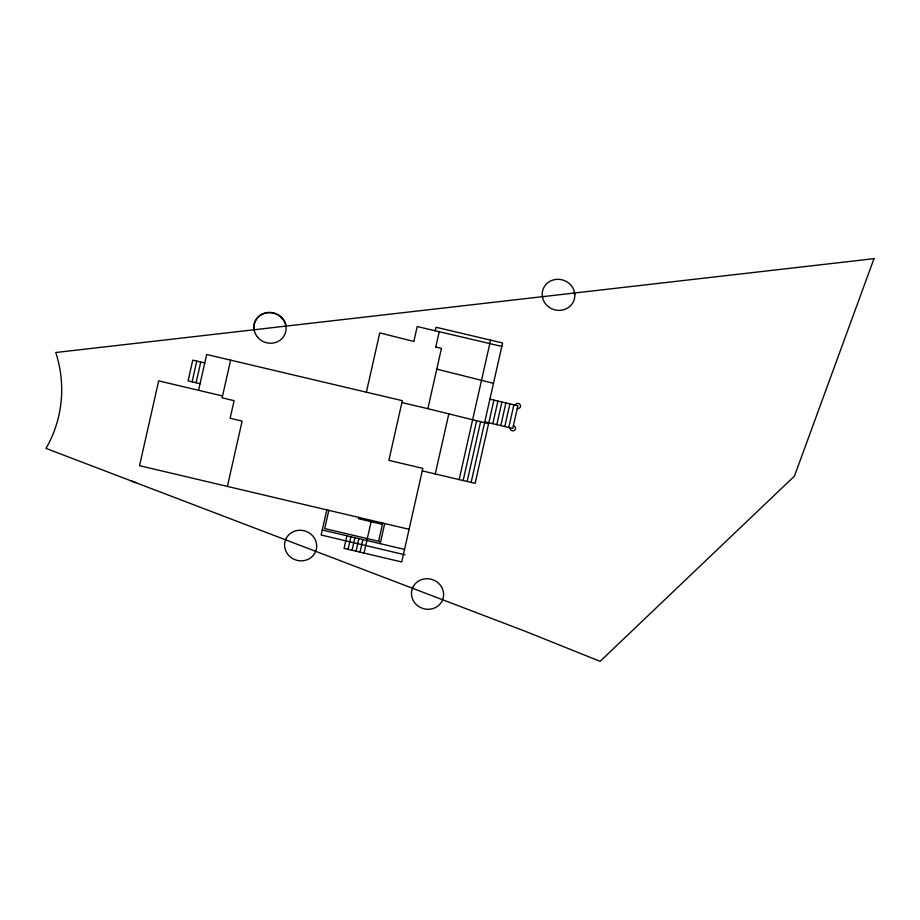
<?xml version="1.0" encoding="UTF-8"?>
<svg xmlns="http://www.w3.org/2000/svg" width="920" height="920" viewBox="0 0 920 920"><rect width="100%" height="100%" fill="white"/><g stroke="black" fill="none" stroke-linecap="round" stroke-linejoin="round"><path stroke-width="1.38" d="M510.14 427.788L510.094 428.294A2.737 2.576 17.8 0 0 512.716 430.836A2.737 2.576 17.8 0 0 515.51 428.662A2.737 2.576 17.8 0 0 513.383 425.741M192.096 381.811L196.765 361.089M196.086 382.754L200.755 362.031M198.593 390.298L206.666 354.487L402.327 400.683L388.872 460.356L422.82 468.372L401.718 561.971L344.068 548.354L346.909 535.797M230.621 360.145L222.123 397.842L234.105 400.671L230.138 418.255L242.121 421.084L227.401 486.416M326.807 509.887L321.149 535.014L405.007 554.806M328.808 510.358L324.702 528.574L380.604 541.765M366.39 392.196L379.753 332.902L413.839 341.458L417.197 326.531L501.814 346.426M348.07 549.297L350.899 536.74M358.754 517.419L358.466 518.684L382.433 524.331M352.061 550.24L354.89 537.683M356.051 551.183L358.88 538.625M360.053 552.092L362.882 539.568M364.044 553.069L371.404 520.409M378.603 541.293L382.709 523.077M380.178 543.651L384.709 523.549M435.24 330.717L436.022 327.255L502.596 342.976L471.132 482.425M435.769 347.047L439.231 331.66M422.245 470.879L475.122 483.368L488.577 423.683L427.857 408.687L441.45 348.392L435.597 347.012M435.263 473.949L448.787 413.942M459.149 479.596L490.578 340.135M463.151 480.539L476.594 420.865M467.141 481.482L480.585 421.808M488.819 422.751L493.913 400.142M492.809 423.694L497.916 401.085M496.811 424.637L501.906 402.028M500.802 425.58L505.897 402.971M504.792 426.523L509.887 403.914M508.783 427.466L513.877 404.857M515.234 405.168L515.418 404.697A2.737 2.576 17.8 0 1 518.857 403.592A2.737 2.576 17.8 0 1 520.444 406.801A2.737 2.576 17.8 0 1 517.27 408.468M489.923 399.199L517.879 405.8L512.773 428.409L484.828 421.808M401.902 402.569L427.857 408.687M204.746 362.974L192.774 360.145L188.105 380.868L200.077 383.697M222.548 395.956L158.665 380.868L139.552 465.681L409.089 529.299M322.276 529.989L404.558 549.401M436.77 369.115L493.499 383.341M131.226 480.918L135.734 482.586M253.897 329.785A16.422 15.444 17.8 0 1 267.513 312.512A16.422 15.444 17.8 0 1 286.166 326.082M874 258.658L794.443 476.1L600.127 661.342L525.17 631.258L46 448.397A131.709 123.912 17.8 0 0 55.764 352.509L874 258.658M286.315 538.142L284.912 541.857A16.157 15.203 17.8 0 0 295.262 559.797A16.157 15.203 17.8 0 0 314.95 552.989L316.353 549.274A16.157 15.203 17.8 0 0 306.003 531.334A16.157 15.203 17.8 0 0 286.315 538.142M413.218 586.569L411.815 590.283A16.157 15.203 17.8 0 0 422.176 608.223A16.157 15.203 17.8 0 0 441.864 601.427L443.256 597.712A16.157 15.203 17.8 0 0 432.906 579.772A16.157 15.203 17.8 0 0 413.218 586.569M574.804 294.596L574.034 290.582A16.422 15.444 17.8 0 0 555.519 279.473A16.422 15.444 17.8 0 0 542.191 295.113L542.961 299.126A16.422 15.444 17.8 0 0 561.476 310.224A16.422 15.444 17.8 0 0 574.804 294.596M257.519 337.111A16.157 15.203 17.8 0 0 285.027 333.948A16.157 15.203 17.8 0 0 267.559 312.754A16.157 15.203 17.8 0 0 257.519 337.111"/></g></svg>
